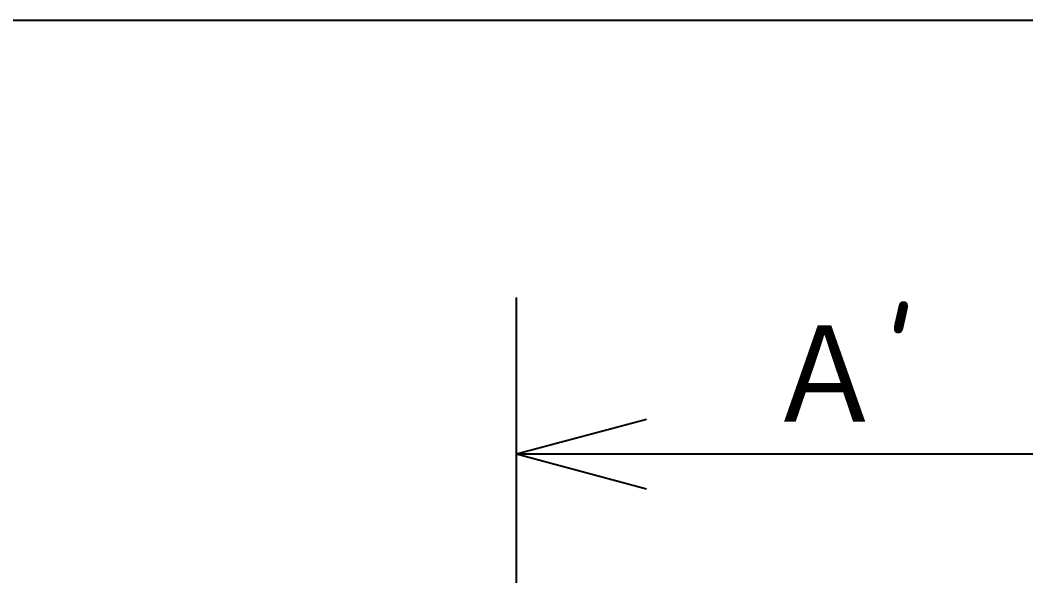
# Model space of a CAD drawing. Extents: x 443 to 1217, y -1921 to -677.
# Drawn here: x 676.18 to 697.69, y -773.33 to -761.3 of the extents above; entities that cross this region are included whole.
import ezdxf

# ---------------------------------------------------------------- set-up
doc = ezdxf.new("R2010")
doc.units = 0
doc.header["$MEASUREMENT"] = 0
doc.layers.add('1', color=7, linetype='CONTINUOUS')
doc.layers.add('4', color=7, linetype='CONTINUOUS')
doc.styles.add('KNJYOKO', font='TXT', dxfattribs={"bigfont": 'BIGFONT'})

msp = doc.modelspace()

# ---------------------------------------------------------------- linework, layer by layer
at = {"layer": '1', "color": 2, "linetype": 'Continuous'}
msp.add_line((655.256, -761.303), (718.33, -761.303), dxfattribs=at)
at = {"layer": '4', "color": 3, "linetype": 'Continuous'}
for p, q in [((686.794, -773.335), (686.794, -767.23)), ((686.794, -770.579), (689.576, -769.833)), ((686.794, -770.579), (700.707, -770.579)), ((686.794, -770.579), (689.576, -771.324))]:
    msp.add_line(p, q, dxfattribs=at)

# ---------------------------------------------------------------- texts
at = {"layer": '4', "color": 3, "linetype": 'Continuous', "style": 'KNJYOKO'}
msp.add_text('Ａ’', height=2.3374, dxfattribs=at).set_placement((692.114, -770.115))

doc.saveas('drawing.dxf')
